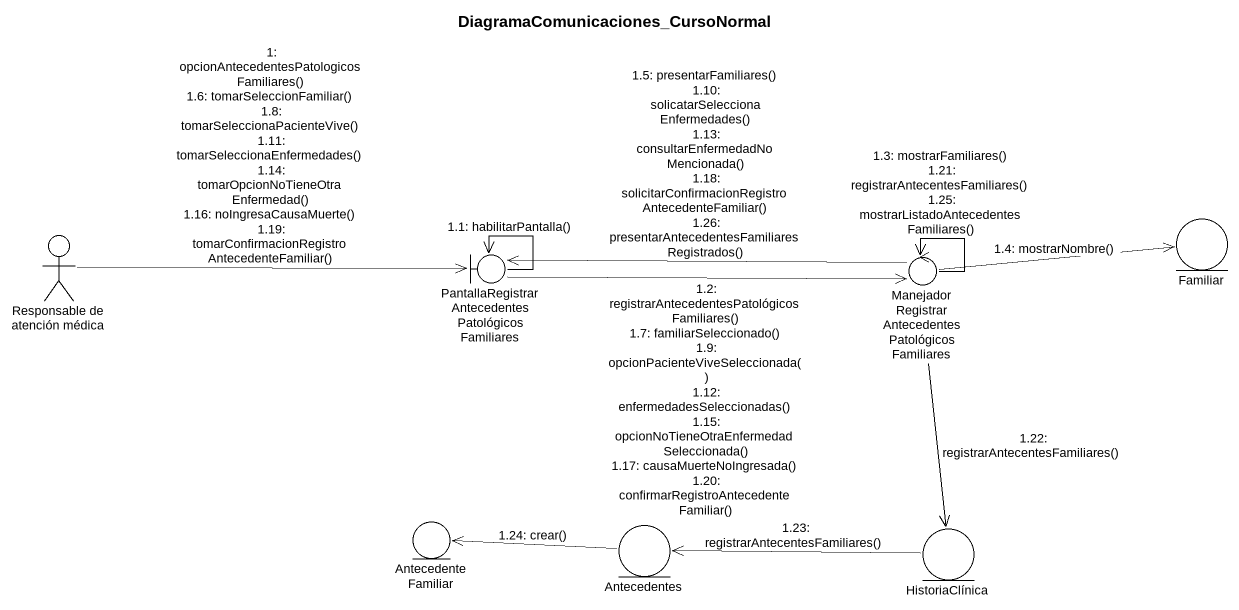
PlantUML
@startuml
title DiagramaComunicaciones_CursoNormal
actor "Responsable de atención médica" as Responsable_de_atención
entity Familiar
boundary "PantallaRegistrarAntecedentesPatológicosFamiliares" as PantallaRegistrarAntecedente
control "ManejadorRegistrarAntecedentesPatológicosFamiliares" as ManejadorRegistrarAntecedent
entity AntecedenteFamiliar
entity Antecedentes
entity HistoriaClínica
Responsable_de_atención -right-> PantallaRegistrarAntecedente : 1: opcionAntecedentesPatologicosFamiliares()\n1.6: tomarSeleccionFamiliar()\n1.8: tomarSeleccionaPacienteVive()\n1.11: tomarSeleccionaEnfermedades()\n1.14: tomarOpcionNoTieneOtraEnfermedad()\n1.16: noIngresaCausaMuerte()\n1.19: tomarConfirmacionRegistroAntecedenteFamiliar()
PantallaRegistrarAntecedente --> PantallaRegistrarAntecedente : 1.1: habilitarPantalla()
PantallaRegistrarAntecedente -right-> ManejadorRegistrarAntecedent : 1.2: registrarAntecedentesPatológicosFamiliares()\n1.7: familiarSeleccionado()\n1.9: opcionPacienteViveSeleccionada()\n1.12: enfermedadesSeleccionadas()\n1.15: opcionNoTieneOtraEnfermedadSeleccionada()\n1.17: causaMuerteNoIngresada()\n1.20: confirmarRegistroAntecedenteFamiliar()
ManejadorRegistrarAntecedent --> ManejadorRegistrarAntecedent : 1.3: mostrarFamiliares()\n1.21: registrarAntecentesFamiliares()\n1.25: mostrarListadoAntecedentesFamiliares()
ManejadorRegistrarAntecedent -right-> Familiar : 1.4: mostrarNombre()
ManejadorRegistrarAntecedent -left-> PantallaRegistrarAntecedente : 1.5: presentarFamiliares()\n1.10: solicatarSeleccionaEnfermedades()\n1.13: consultarEnfermedadNoMencionada()\n1.18: solicitarConfirmacionRegistroAntecedenteFamiliar()\n1.26: presentarAntecedentesFamiliaresRegistrados()
ManejadorRegistrarAntecedent --> HistoriaClínica : 1.22: registrarAntecentesFamiliares()
HistoriaClínica -left-> Antecedentes : 1.23: registrarAntecentesFamiliares()
Antecedentes -left-> AntecedenteFamiliar : 1.24: crear()
@enduml
